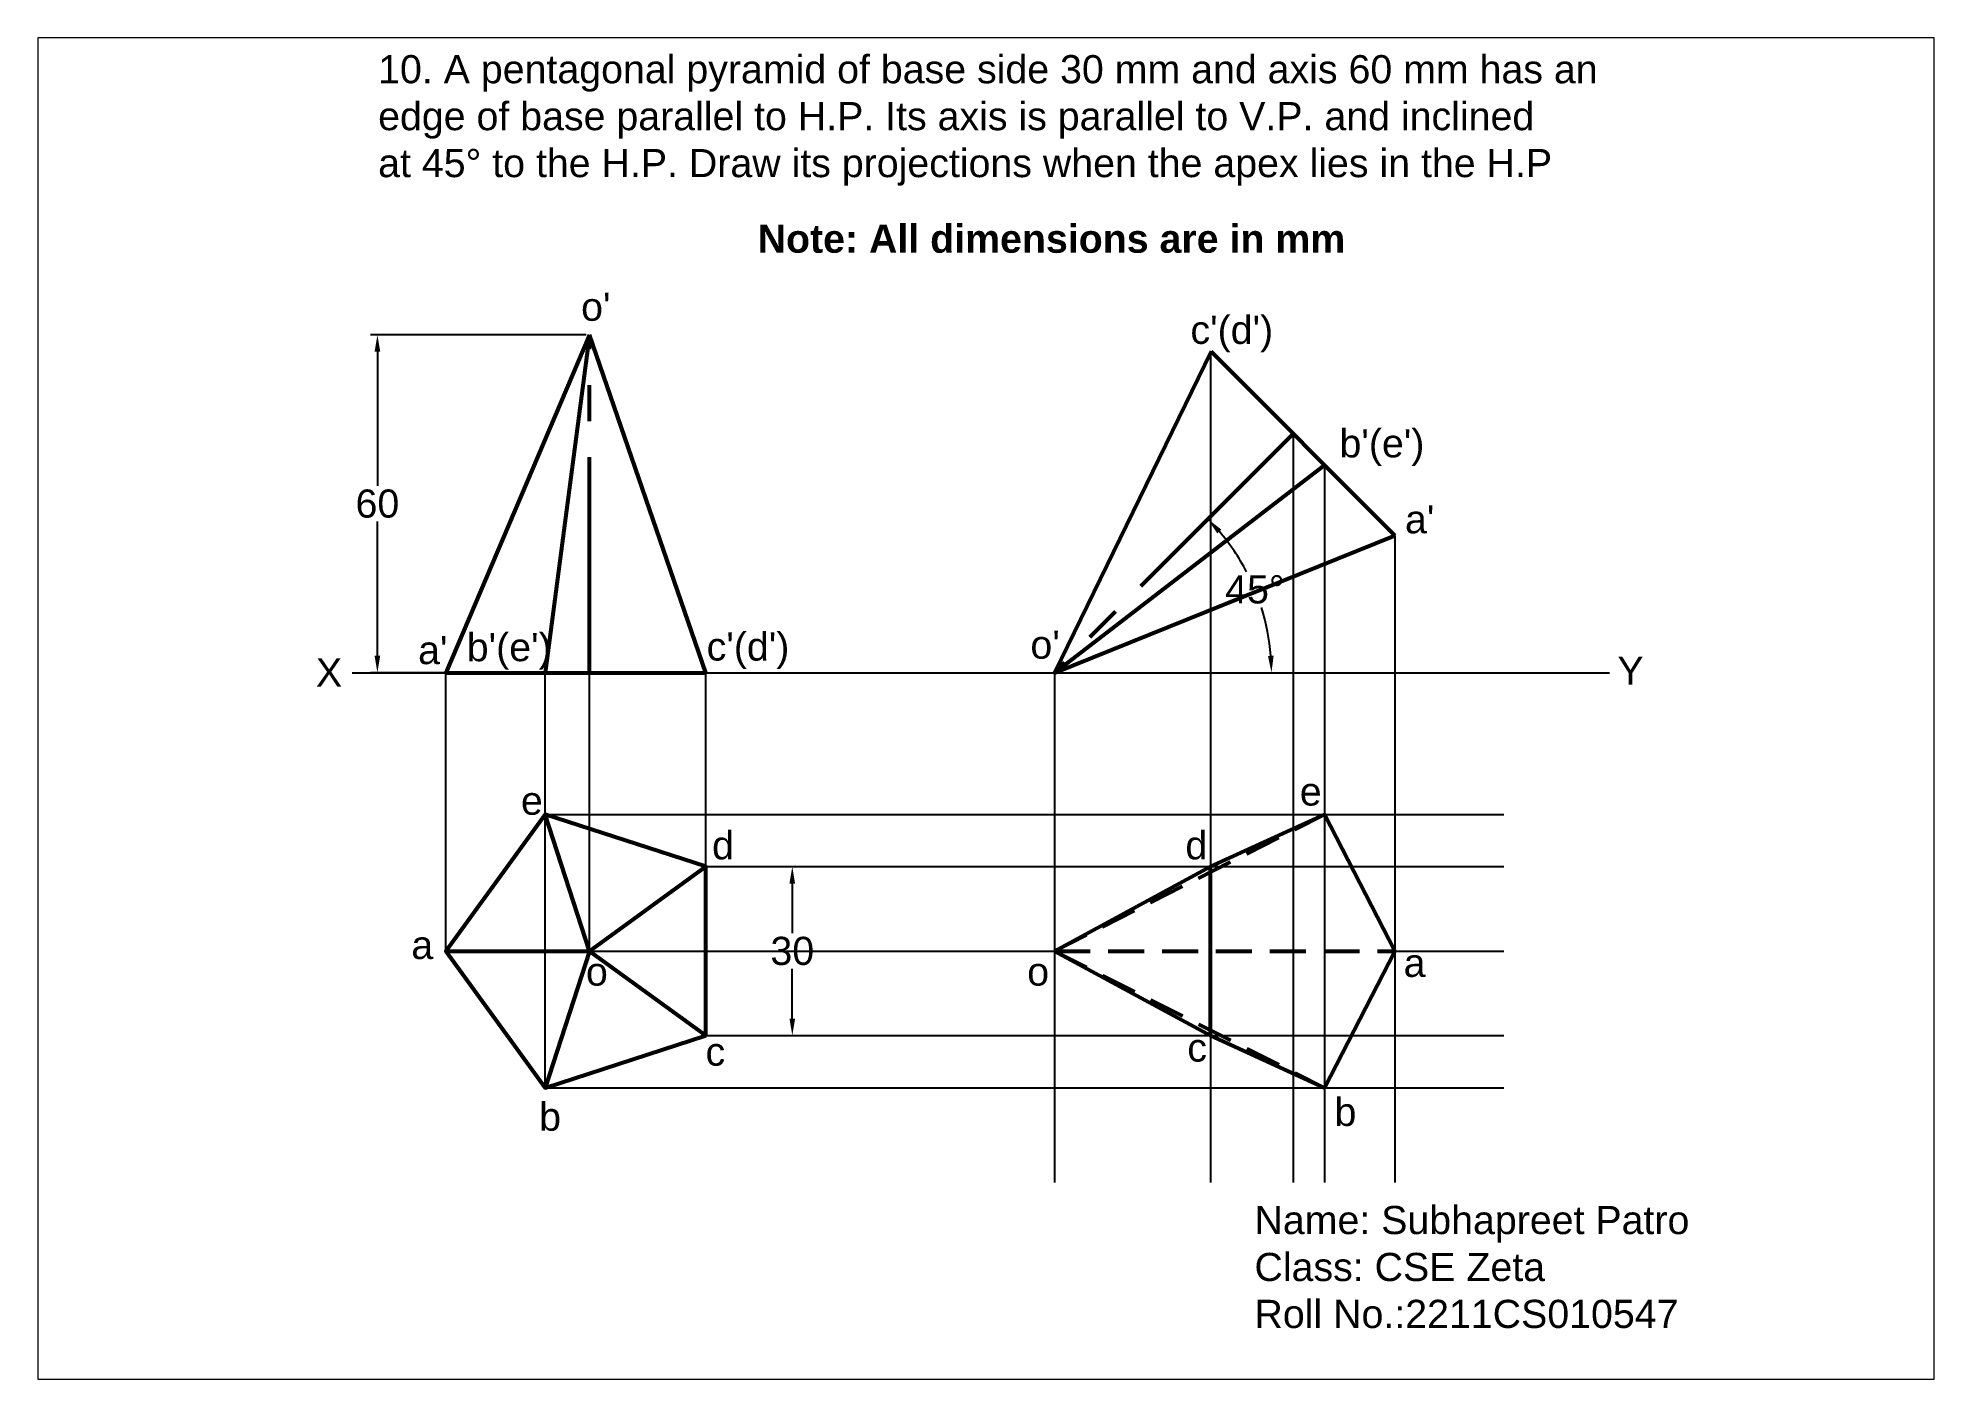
# Paper-space layout 'Layout10' of a CAD drawing. Header units: millimetres. Extents: x 30 to 267, y 21 to 189.
# The model-space entities are those that its viewports show. They can reach past a viewport. Long polylines and large blocks are cut down to what shows.
import ezdxf

# ---------------------------------------------------------------- set-up
doc = ezdxf.new("R2010")
doc.units = ezdxf.units.MM
doc.header["$PDMODE"] = 35
doc.header["$PDSIZE"] = 5
doc.linetypes.add('CENTER2', pattern=[28.575, 19.05, -3.175, 3.175, -3.175])
doc.linetypes.add('HIDDEN2', pattern=[4.7625, 3.175, -1.5875])
doc.styles.get("Standard").update_dxf_attribs({"font": 'arial.ttf'})
doc.dimstyles.new('ISO-25', dxfattribs={"dimtxt": 5, "dimasz": 3, "dimexe": 1.25, "dimexo": 0.625, "dimtad": 1, "dimtih": 1, "dimtoh": 1, "dimdec": 0, "dimtxsty": 'Standard', "dimcen": 2.5, "dimadec": 0, "dimazin": 0, "dimtfac": 1, "dimtdec": 0, "dimtmove": 0, "dimatfit": 3, "dimfxl": 1, "dimarcsym": 0})

# ---------------------------------------------------------------- blocks, each defined once
blk = doc.blocks.new('*D24')
at = {"color": 0, "lineweight": -2, "transparency": 16777216}
for start, end in [(27.6979, 40.5424), (4.4576, 17.4911)]:
    blk.add_arc((3536.2, 78.98), 38.57, start, end, dxfattribs=at)
at = {"color": 0, "transparency": 16777216}
for points in [[(3565.14, 103.71), (3565.88, 104.39), (3563.47, 106.25)], [(3575.15, 81.99), (3574.15, 81.96), (3574.77, 78.98)]]:
    blk.add_solid(points, dxfattribs=at)
at = {"layer": 'Defpoints', "color": 0, "transparency": 16777216}
for p in [(3578.62, 121.4), (3573.45, 88.96), (3411.47, 78.98), (3536.2, 78.98), (3634.83, 78.98)]:
    blk.add_point(p, dxfattribs=at)
at = {"color": 0, "transparency": 16777216, "insert": (3571.83, 93.74), "char_height": 5, "attachment_point": 5}
blk.add_mtext('45°', dxfattribs=at)
blk = doc.blocks.new('*D25')
at = {"color": 0, "lineweight": -2, "transparency": 16777216}
for p, q in [((3453.01, 138.98), (3414.7, 138.98)), ((3415.95, 135.98), (3415.95, 112.16)), ((3415.95, 81.98), (3415.95, 105.8)), ((3453.01, 78.98), (3414.7, 78.98))]:
    blk.add_line(p, q, dxfattribs=at)
at = {"color": 0, "transparency": 16777216}
for points in [[(3415.45, 135.98), (3416.45, 135.98), (3415.95, 138.98)], [(3415.45, 81.98), (3416.45, 81.98), (3415.95, 78.98)]]:
    blk.add_solid(points, dxfattribs=at)
at = {"layer": 'Defpoints', "color": 0, "transparency": 16777216}
for p in [(3453.63, 138.98), (3415.95, 78.98), (3453.63, 78.98)]:
    blk.add_point(p, dxfattribs=at)
at = {"color": 0, "transparency": 16777216, "insert": (3415.95, 108.98), "char_height": 5, "attachment_point": 5}
blk.add_mtext('60', dxfattribs=at)
blk = doc.blocks.new('*D26')
at = {"color": 0, "lineweight": -2, "transparency": 16777216}
for p, q in [((3474.9, 44.54), (3490.9, 44.54)), ((3489.65, 41.54), (3489.65, 32.72)), ((3489.65, 17.54), (3489.65, 26.36)), ((3474.9, 14.54), (3490.9, 14.54))]:
    blk.add_line(p, q, dxfattribs=at)
at = {"color": 0, "transparency": 16777216}
for points in [[(3489.15, 41.54), (3490.15, 41.54), (3489.65, 44.54)], [(3489.15, 17.54), (3490.15, 17.54), (3489.65, 14.54)]]:
    blk.add_solid(points, dxfattribs=at)
at = {"layer": 'Defpoints', "color": 0, "transparency": 16777216}
for p in [(3474.28, 44.54), (3474.28, 14.54), (3489.65, 14.54)]:
    blk.add_point(p, dxfattribs=at)
at = {"color": 0, "transparency": 16777216, "insert": (3489.65, 29.54), "char_height": 5, "attachment_point": 5}
blk.add_mtext('30', dxfattribs=at)

msp = doc.modelspace()

# ---------------------------------------------------------------- linework, layer by layer
at = {"lineweight": 53}
for p, q in [((3453.63, 138.98), (3428.11, 78.98)), ((3453.63, 138.98), (3445.75, 78.98)), ((3474.28, 78.98), (3453.63, 138.98)), ((3564.03, 136), (3536.2, 78.98)), ((3596.67, 103.36), (3564.03, 136)), ((3536.2, 78.98), (3584.2, 115.83)), ((3536.2, 78.98), (3596.67, 103.36)), ((3428.11, 78.98), (3474.28, 78.98)), ((3453.63, 29.54), (3445.75, 53.81)), ((3453.63, 29.54), (3474.28, 44.54)), ((3536.2, 29.54), (3563.93, 44.54)), ((3428.11, 29.54), (3453.63, 29.54)), ((3453.63, 29.54), (3445.75, 5.27)), ((3453.63, 29.54), (3474.28, 14.54)), ((3536.2, 29.54), (3563.93, 14.54))]:
    msp.add_line(p, q, dxfattribs=at)
at = {"linetype": 'CENTER2', "lineweight": 53}
for p, q in [((3453.63, 78.98), (3453.63, 138.98)), ((3578.62, 121.4), (3536.2, 78.98))]:
    msp.add_line(p, q, dxfattribs=at)
for p, q in [((3563.93, 135.8), (3563.93, -11.58)), ((3578.62, 121.4), (3578.62, -11.58)), ((3584.2, 115.83), (3584.2, -11.58)), ((3596.67, 103.36), (3596.67, -11.58)), ((3411.47, 78.98), (3634.83, 78.98)), ((3428.11, 29.54), (3428.11, 78.98)), ((3445.75, 5.27), (3445.75, 78.98)), ((3453.63, 29.54), (3453.63, 78.98)), ((3474.28, 44.54), (3474.28, 78.98)), ((3536.2, 78.98), (3536.2, -11.58)), ((3445.75, 53.81), (3616.04, 53.81)), ((3474.28, 44.54), (3616.04, 44.54)), ((3453.63, 29.54), (3536.2, 29.54)), ((3596.67, 29.54), (3616.04, 29.54)), ((3474.28, 14.54), (3616.04, 14.54)), ((3445.75, 5.27), (3616.04, 5.27))]:
    msp.add_line(p, q)
at = {"linetype": 'HIDDEN2', "lineweight": 53}
for q in [(3584.2, 53.81), (3584.2, 5.27), (3596.67, 29.54)]:
    msp.add_line((3536.2, 29.54), q, dxfattribs=at)
at = {"lineweight": 53}
msp.add_lwpolyline([(3474.28, 14.54), (3474.28, 44.54), (3445.75, 53.81), (3428.11, 29.54), (3445.75, 5.27)], close=True, dxfattribs=at)
msp.add_lwpolyline([(3596.67, 29.54), (3584.2, 5.27), (3563.93, 14.54), (3563.93, 44.54), (3584.2, 53.81), (3596.67, 29.54)], dxfattribs=at)

# ---------------------------------------------------------------- texts
at = {"linetype": 'HIDDEN2', "char_height": 5, "attachment_point": 1}
for s, width, insert in [('10. A pentagonal pyramid of base side 30 mm and axis 60 mm has an \\Pedge of base parallel to H.P. Its axis is parallel to V.P. and inclined \\Pat 45° to the H.P. Draw its projections when the apex lies in the H.P', 317.6971, (3416.08, 188.65)), ("a'", 4.0052, (3423.18, 85.5)), ('e', 2.1811, (3441.45, 58.75)), ('e', 2.1811, (3579.8, 60.38)), ('d', 2.3154, (3475.4, 50.84)), ('d', 2.3154, (3559.48, 50.84)), ('   a', 9.8271, (3416.15, 33.13)), ('   a', 9.8271, (3592.43, 29.95)), ('c', 4.6943, (3559.82, 14.91)), ('c', 4.6943, (3474.24, 14.19)), ('b', 4.7644, (3585.97, 3.49)), ('b', 4.7644, (3444.68, 2.64))]:
    msp.add_mtext_dynamic_manual_height_columns(s, width=width, gutter_width=25, heights=[0], dxfattribs=dict(at, insert=insert))
at = {"char_height": 5, "attachment_point": 1}
for s, width, insert in [('{\\fArial|b1|i0|c0|p34;Note: All dimensions are in mm}', 139.4651, (3483.49, 158.55)), ("o'", 7.8963, (3452.14, 146.47)), ("b'(e')", 9.4385, (3431.82, 86.02)), ("c'(d')", 19.7399, (3474.44, 86.13)), ('X', 4.7435, (3405.03, 81.51)), ('Y', 11.0027, (3636.22, 81.83)), ('o', 8.0433, (3453, 28.41)), ('o', 8.0433, (3531.38, 28.41)), ('Name: Subhapreet Patro\\PClass: CSE Zeta\\PRoll No.:2211CS010547', 86.5823, (3571.75, -15.72))]:
    msp.add_mtext_dynamic_manual_height_columns(s, width=width, gutter_width=25, heights=[0], dxfattribs=dict(at, insert=insert))
for s, width, insert, rotation in [("c'(d')", 19.7399, (3560.38, 142.37), 359.9679), ("b'(e')", 9.4385, (3586.85, 122.21), 0.0227), ("o'", 7.8963, (3531.97, 86.48), 359.5941)]:
    msp.add_mtext_dynamic_manual_height_columns(s, width=width, gutter_width=25, heights=[0], dxfattribs=dict(at, insert=insert, rotation=rotation))
at = {"linetype": 'HIDDEN2', "insert": (3598.49, 108.73), "char_height": 5, "attachment_point": 1, "rotation": 359.9809}
msp.add_mtext_dynamic_manual_height_columns("a'", width=4.0052, gutter_width=25, heights=[0], dxfattribs=at)

# ---------------------------------------------------------------- dimensions: what is measured, and where the dimension line sits
for p1, p2, distance, picture, middle in [((3453.63, 138.98), (3453.63, 78.98), -37.68, '*D25', (3415.95, 108.98)), ((3474.28, 44.54), (3474.28, 14.54), 15.37, '*D26', (3489.65, 29.54))]:
    dim = msp.add_aligned_dim(p1=p1, p2=p2, distance=distance, dimstyle='ISO-25')
    dim.commit()
    dim.dimension.update_dxf_attribs({"geometry": picture, "text_midpoint": middle})
dim = msp.add_angular_dim_2l(base=(3573.45, 88.96), line1=((3411.47, 78.98), (3634.83, 78.98)), line2=((3578.62, 121.4), (3536.2, 78.98)), dimstyle='ISO-25')
dim.commit()
dim.dimension.update_dxf_attribs({"geometry": '*D24', "text_midpoint": (3571.83, 93.74)})

psp = doc.layouts.new('Layout10')

# ---------------------------------------------------------------- viewports
at = {"layer": '0'}
psp.add_viewport(center=(148.5, 105), size=(237.6, 168), view_center_point=(3524.06, 72.62), view_height=238.1627, dxfattribs=at)

doc.saveas('drawing.dxf')
